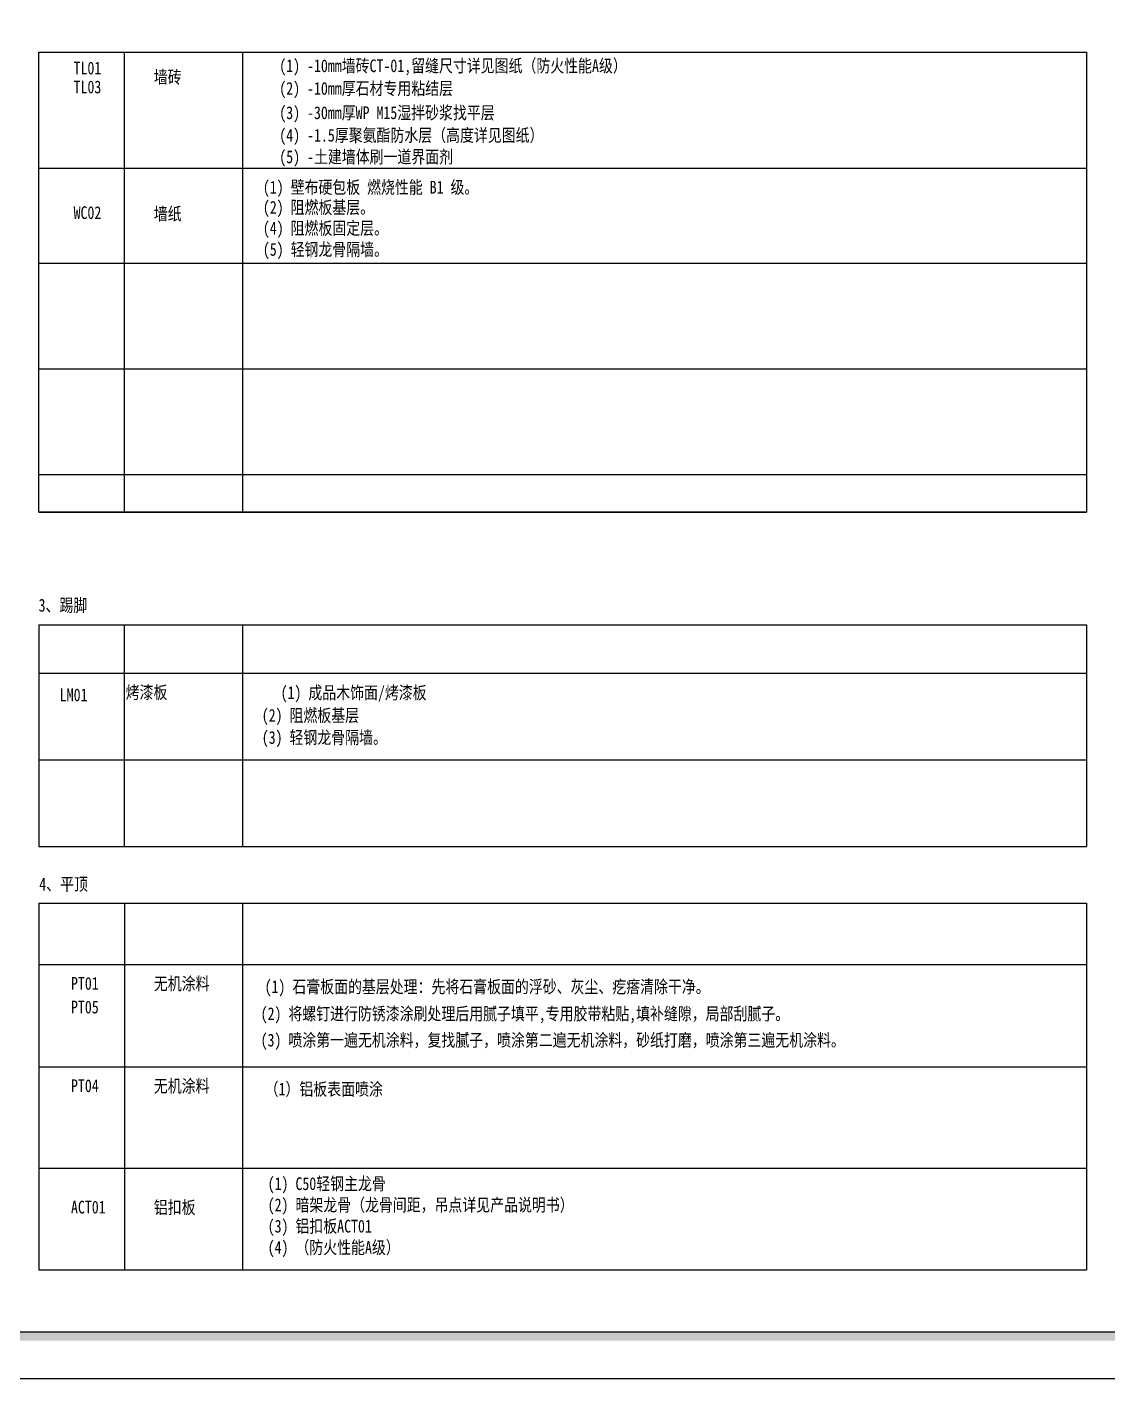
# Paper-space layout 'Layout1' of a CAD drawing. Header units: millimetres. Extents: x 0 to 841, y -74 to 594.
# Drawn here: x 336.9 to 591.3, y 0 to 318.2 of the extents above; entities that cross this region are included whole.
import ezdxf

# ---------------------------------------------------------------- set-up
doc = ezdxf.new("R2010")
doc.units = ezdxf.units.MM
for name, color, linetype in [('IN0-03 装饰材料表$0$G-ANNO-NOTE-CHIN', 7, 'Continuous'), ('IN0-03 装饰材料表$0$TEXT', 2, 'Continuous'), ('TB_A1$0$上海中建-图名', 7, 'Continuous'), ('TB_A1$0$上海中建-图框', 24, 'Continuous')]:
    doc.layers.add(name, color=color, linetype=linetype)
doc.styles.add('Aecom chinese title', font='simhei.ttf', dxfattribs={"width": 0.8})
doc.styles.add('MtXpl__1', font='simhei.ttf')

# ---------------------------------------------------------------- blocks, each defined once
blk = doc.blocks.new('TB_A1$0$上海中建A1图框F版')
at = {"layer": 'TB_A1$0$上海中建-图框'}
blk.add_line((84100, 0), (0, 0), dxfattribs=at)
blk.add_lwpolyline([(2600, 58300), (76000, 58300), (76000, 1100), (2600, 1100)], close=True, dxfattribs=at)
blk.add_trace([(2600, 1100), (2400, 900), (83100, 1100), (83100, 900)], dxfattribs=at)
blk = doc.blocks.new('TB_A1', base_point=(71770.76, 112758.29))
at = {"layer": 'TB_A1$0$上海中建-图名', "xscale": 0.01, "yscale": 0.01, "zscale": 0.01}
blk.add_blockref('TB_A1$0$上海中建A1图框F版', (0, 0), dxfattribs=at)

psp = doc.layouts.get("Layout1")

# ---------------------------------------------------------------- linework, layer by layer
at = {"layer": 'IN0-03 装饰材料表$0$TEXT', "color": 3}
for p, q in [((359.82, 204), (359.82, 312.21)), ((387.59, 312.21), (387.59, 204)), ((339.69, 284.91), (586.22, 284.91)), ((339.69, 262.56), (586.22, 262.56)), ((339.69, 237.69), (586.22, 237.69)), ((339.69, 212.82), (586.22, 212.82)), ((339.69, 204), (586.22, 204)), ((339.69, 177.47), (586.22, 177.47)), ((339.69, 177.47), (339.69, 125.31)), ((359.82, 125.31), (359.82, 177.47)), ((387.59, 177.47), (387.59, 125.31)), ((586.22, 177.47), (586.22, 125.31)), ((339.69, 166.11), (586.22, 166.11)), ((339.69, 145.71), (586.22, 145.71)), ((339.69, 125.31), (586.22, 125.31)), ((339.69, 111.98), (339.69, 25.71)), ((339.69, 111.98), (586.22, 111.98)), ((359.82, 111.98), (359.82, 25.71)), ((387.59, 111.98), (387.59, 25.71)), ((586.22, 111.98), (586.22, 25.71)), ((339.69, 97.57), (586.22, 97.57)), ((339.69, 73.48), (586.22, 73.48)), ((339.69, 49.6), (586.22, 49.6)), ((339.69, 49.6), (586.22, 49.6)), ((339.69, 25.71), (586.22, 25.71))]:
    psp.add_line(p, q, dxfattribs=at)
psp.add_lwpolyline([(586.22, 312.21), (586.22, 204), (339.69, 204), (339.69, 312.21)], close=True, dxfattribs=at)

# ---------------------------------------------------------------- block references
psp.add_blockref('TB_A1', (71770.76, 112758.29))

# ---------------------------------------------------------------- texts
at = {"layer": 'IN0-03 装饰材料表$0$G-ANNO-NOTE-CHIN', "color": 1, "style": 'MtXpl__1', "width": 0.8}
for s, p in [('(1) -10mm墙砖CT-01,留缝尺寸详见图纸（防火性能A级）', (396.25, 307.54)), ('(2) -10mm厚石材专用粘结层', (396.25, 302.21)), ('(3) -30mm厚WP M15湿拌砂浆找平层', (396.25, 296.49)), ('(4) -1.5厚聚氨酯防水层（高度详见图纸）', (396.25, 291.19)), ('(5) -土建墙体刷一道界面剂', (396.25, 286.11))]:
    psp.add_text(s, height=3, dxfattribs=at).set_placement(p)
at = {"layer": 'IN0-03 装饰材料表$0$G-ANNO-NOTE-CHIN', "color": 1, "char_height": 3, "width": 1.818989403545856e-12, "attachment_point": 1, "style": 'Aecom chinese title'}
for s, insert in [('TL01', (347.84, 310)), ('TL03', (347.84, 305.56)), ('墙砖', (366.73, 307.88)), ('\\P                           \\P                                    \\P                                    (1) 壁布硬包板 燃烧性能 B1 级。 ', (333.61, 296.96)), ('\\P                           \\P                                    \\P                                    (2) 阻燃板基层。 ', (333.61, 292.23)), ('WC02', (347.84, 275.98)), ('墙纸', (366.73, 275.7)), ('\\P                           \\P                                    \\P                                    (4) 阻燃板固定层。\\P                                    (5) 轻钢龙骨隔墙。 \\P                                    ', (333.61, 287.32)), ('3、踢脚', (339.61, 183.58)), ('LM01', (344.59, 162.49)), ('烤漆板', (360.1, 163.09)), ('(1) 成品木饰面/烤漆板', (396.57, 163.01)), ('\\P                           \\P                                    \\P                                    (2) 阻燃板基层', (333.35, 172.67)), ('\\P                           \\P                                    \\P                                    (3) 轻钢龙骨隔墙。 ', (333.35, 167.47)), ('4、平顶', (339.76, 117.94)), ('PT01', (347.23, 94.59)), ('无机涂料', (366.73, 94.53)), ('(1) 石膏板面的基层处理：先将石膏板面的浮砂、灰尘、疙瘩清除干净。', (392.8, 93.81)), ('PT05', (347.23, 89.03)), (' (2) 将螺钉进行防锈漆涂刷处理后用腻子填平,专用胶带粘贴,填补缝隙，局部刮腻子。', (390.23, 87.45)), (' (3) 喷涂第一遍无机涂料，复找腻子，喷涂第二遍无机涂料，砂纸打磨，喷涂第三遍无机涂料。', (390.23, 81.25)), ('PT04', (347.23, 70.5)), ('无机涂料', (366.73, 70.44)), ('（1）铝板表面喷涂', (392.8, 69.72)), ('\\pi-12.83334,l12.83334,t12.83334,1166.66667;(1) C50轻钢主龙骨\\P\\pi0,l0,tz;(2) 暗架龙骨（龙骨间距，吊点详见产品说明书）\\P(3) 铝扣板ACT01\\P(4) （防火性能A级）', (393.52, 47.46)), ('ACT01', (347.23, 41.94)), ('铝扣板', (366.73, 41.88))]:
    psp.add_mtext(s, dxfattribs=dict(at, insert=insert))

doc.saveas('drawing.dxf')
